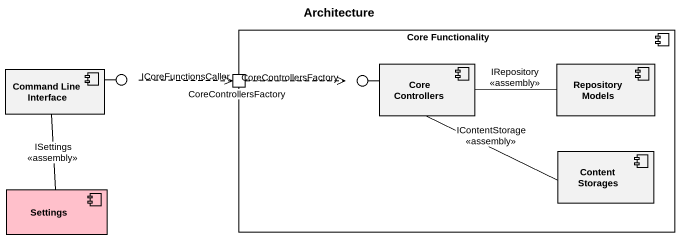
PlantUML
@startuml
title Architecture
component "Core Functionality" as Core_Functionality {
  port CoreControllersFactory
  component "Core Controllers" as Core_Controllers
  component "Repository Models" as Repository_Models
  component "Content Storages" as Content_Storages
}
component "Command Line Interface" as Command_Line_Interface
() ICoreFunctionsCaller
() "CoreControllersFactory" as CoreControllersFactory_2
component Settings #FFC0CB
Command_Line_Interface -right- ICoreFunctionsCaller
Core_Controllers -left- CoreControllersFactory_2
Command_Line_Interface -- Settings : ISettings\n<<assembly>>
ICoreFunctionsCaller .right.> CoreControllersFactory
CoreControllersFactory .right.> CoreControllersFactory_2
Core_Controllers -right- Repository_Models : IRepository\n<<assembly>>
Core_Controllers -right- Content_Storages : IContentStorage\n<<assembly>>
@enduml
